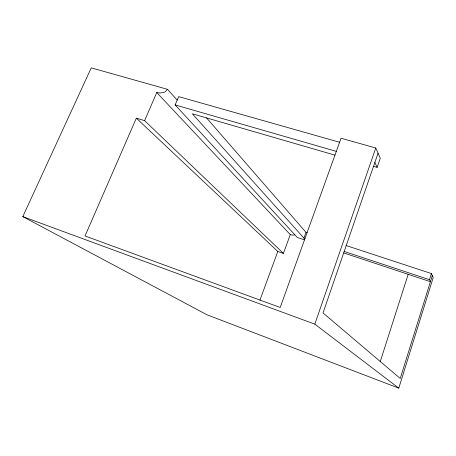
<?xml version="1.0" encoding="UTF-8"?>
<svg xmlns="http://www.w3.org/2000/svg" width="456" height="456" viewBox="0 0 456 456"><rect width="100%" height="100%" fill="white"/><g stroke="black" fill="none" stroke-linecap="round" stroke-linejoin="round"><path stroke-width="0.68" d="M343.699 252.903L430.407 281.694L429.484 279.705L431.404 273.554L346.224 245.579M432.311 275.601L400.237 378.463L323.025 312.913L378.058 153.182M177.19 100.081L167.455 89.319L91.251 67.858L22.8 216.617L206.984 314.782L398.789 388.142L433.2 277.601L431.404 273.554M380.275 361.511L408.188 274.318M373.532 166.32L377.14 167.363L380.287 158.203L375.767 148L341.048 138.219L280.189 307.475L85.027 235.963L136.344 118.167L144.609 120.646L283.427 253.388L290.272 234.629L156.761 92.539L144.609 120.646M398.789 388.142L314.817 324.142L375.767 148M305.007 238.465L303.935 238.112L306.005 232.366L206.562 117.904M259.966 300.065L277.812 251.473L136.344 118.167M304.494 239.89L297.38 237.53L175.138 104.926L178.661 96.621L339.595 142.266M167.455 89.319L165.425 91.616A11.708 7.741 22.1 0 1 163.328 92.574L159.976 93.018L156.761 92.539M175.138 104.926L336.323 151.363M334.966 155.137L192.364 113.789L303.935 238.112M306.005 232.366L307.07 232.72M344.2 251.45L429.484 279.705M277.812 251.473L283.427 253.388M22.8 216.617L314.817 324.142M374.86 162.467L377.14 167.363M294.844 234.772A6.361 4.207 22.1 0 1 290.272 234.64"/></g></svg>
